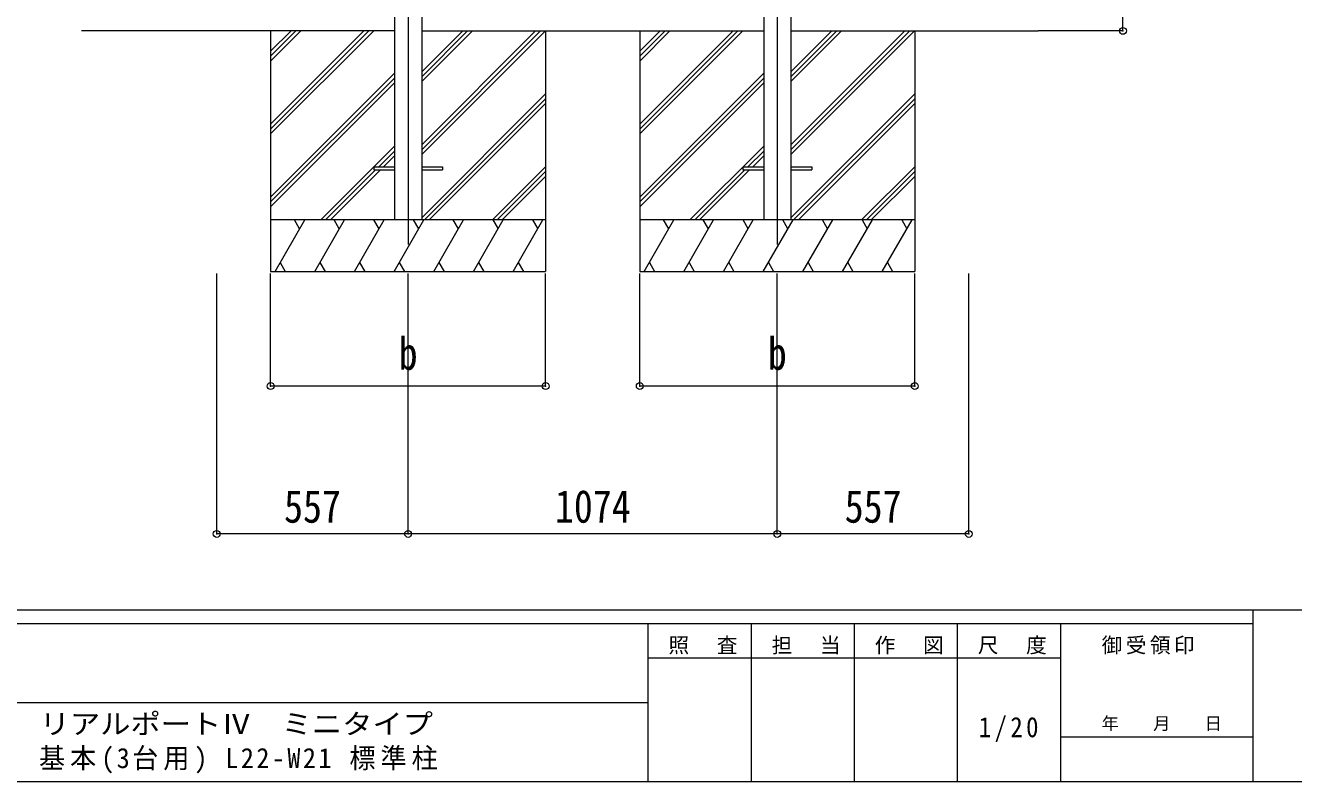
# Model space of a CAD drawing. Units: millimetres at full size, sheet at 1:20. Extents: x -5590 to 5652, y -3902 to 3858.
# Drawn here: x 21 to 3710, y -3902 to -1701 of the extents above; entities that cross this region are included whole.
import ezdxf
from ezdxf.enums import TextEntityAlignment as Align

# ---------------------------------------------------------------- set-up
doc = ezdxf.new("R2010")
doc.units = ezdxf.units.MM
doc.header["$LTSCALE"] = 20
doc.header["$PDMODE"] = 32
doc.header["$PDSIZE"] = 20
for name, color, linetype, lineweight in [('0-0_0', 7, 'Continuous', 9), ('0-1_本体', 4, 'Continuous', 9), ('0-2_部品', 7, 'Continuous', 9), ('0-8_PARTS2', 2, 'Continuous', 9), ('0-A_寸法', 6, 'Continuous', 9), ('F-0_240', 7, 'Continuous', 9)]:
    doc.layers.add(name, color=color, linetype=linetype, lineweight=lineweight)
doc.styles.add('ＭＳ ゴシック', font='')
doc.styles.get('ＭＳ ゴシック').set_extended_font_data('MS Gothic')

msp = doc.modelspace()

# ---------------------------------------------------------------- linework, layer by layer
at = {"layer": '0-0_0'}
for p, q in [((1094.7, -1717.54), (183.62, -1717.54)), ((734.3, -1717.54), (734.3, -2417.54)), ((734.3, -1989.04), (1005.8, -1717.54)), ((734.3, -2003.18), (1019.94, -1717.54)), ((734.3, -2017.32), (1034.09, -1717.54)), ((734.3, -1776.91), (793.67, -1717.54)), ((734.3, -1791.05), (807.81, -1717.54)), ((734.3, -1805.19), (821.95, -1717.54)), ((1173.7, -1717.54), (2168.7, -1717.54)), ((1173.7, -2077.4), (1533.56, -1717.54)), ((1173.7, -2049.12), (1505.28, -1717.54)), ((1173.7, -2063.26), (1519.42, -1717.54)), ((1173.7, -1865.27), (1321.43, -1717.54)), ((1173.7, -1851.13), (1307.29, -1717.54)), ((1173.7, -1836.99), (1293.15, -1717.54)), ((1534.3, -1717.54), (1534.3, -2417.54)), ((1808.3, -1717.54), (1808.3, -2417.54)), ((1808.3, -1989.04), (2079.8, -1717.54)), ((1808.3, -2003.18), (2093.94, -1717.54)), ((1808.3, -2017.32), (2108.09, -1717.54)), ((1808.3, -1776.91), (1867.67, -1717.54)), ((1808.3, -1791.05), (1881.81, -1717.54)), ((1808.3, -1805.19), (1895.95, -1717.54)), ((2247.7, -1717.54), (2967.3, -1717.54)), ((2247.7, -2077.4), (2607.56, -1717.54)), ((2247.7, -2049.12), (2579.28, -1717.54)), ((2247.7, -2063.26), (2593.42, -1717.54)), ((2247.7, -1865.27), (2395.43, -1717.54)), ((2247.7, -1851.13), (2381.29, -1717.54)), ((2247.7, -1836.99), (2367.15, -1717.54)), ((2608.3, -1717.54), (2608.3, -2417.54)), ((734.3, -2201.17), (1094.7, -1840.78)), ((1808.3, -2201.17), (2168.7, -1840.78)), ((734.3, -2215.31), (1094.7, -1854.92)), ((734.3, -2229.46), (1094.7, -1869.06)), ((1808.3, -2215.31), (2168.7, -1854.92)), ((1808.3, -2229.46), (2168.7, -1869.06)), ((1173.7, -2261.25), (1534.3, -1900.65)), ((1181.55, -2267.54), (1534.3, -1914.79)), ((2247.7, -2261.25), (2608.3, -1900.65)), ((2255.55, -2267.54), (2608.3, -1914.79)), ((1195.69, -2267.54), (1534.3, -1928.93)), ((2269.69, -2267.54), (2608.3, -1928.93)), ((880.06, -2267.54), (1094.7, -2052.91)), ((1954.06, -2267.54), (2168.7, -2052.91)), ((1048.71, -2113.04), (1094.7, -2067.05)), ((1062.85, -2113.04), (1094.7, -2081.19)), ((2122.71, -2113.04), (2168.7, -2067.05)), ((2136.85, -2113.04), (2168.7, -2081.19)), ((894.21, -2267.54), (1039.71, -2122.04)), ((908.35, -2267.54), (1053.85, -2122.04)), ((1379.54, -2267.54), (1534.3, -2112.78)), ((1393.68, -2267.54), (1534.3, -2126.92)), ((1968.21, -2267.54), (2113.71, -2122.04)), ((1982.35, -2267.54), (2127.85, -2122.04)), ((2453.54, -2267.54), (2608.3, -2112.78)), ((2467.68, -2267.54), (2608.3, -2126.92)), ((1407.82, -2267.54), (1534.3, -2141.07)), ((2481.82, -2267.54), (2608.3, -2141.07)), ((1534.3, -2267.54), (734.3, -2267.54)), ((747, -2417.54), (833.61, -2267.54)), ((818.6, -2293.52), (803.6, -2267.54)), ((862.47, -2417.54), (949.08, -2267.54)), ((934.07, -2293.52), (919.07, -2267.54)), ((977.94, -2417.54), (1064.55, -2267.54)), ((1049.54, -2293.52), (1034.54, -2267.54)), ((1093.41, -2417.54), (1180.02, -2267.54)), ((1165.02, -2293.52), (1150.01, -2267.54)), ((1208.88, -2417.54), (1295.49, -2267.54)), ((1280.49, -2293.52), (1265.48, -2267.54)), ((1324.35, -2417.54), (1410.96, -2267.54)), ((1380.96, -2267.54), (1395.96, -2293.52)), ((1439.82, -2417.54), (1526.43, -2267.54)), ((1496.43, -2267.54), (1511.43, -2293.52)), ((2608.3, -2267.54), (1808.3, -2267.54)), ((1821, -2417.54), (1907.61, -2267.54)), ((1892.6, -2293.52), (1877.6, -2267.54)), ((1936.47, -2417.54), (2023.08, -2267.54)), ((2008.07, -2293.52), (1993.07, -2267.54)), ((2051.94, -2417.54), (2138.55, -2267.54)), ((2123.54, -2293.52), (2108.54, -2267.54)), ((2167.41, -2417.54), (2254.02, -2267.54)), ((2239.02, -2293.52), (2224.01, -2267.54)), ((2282.88, -2417.54), (2369.49, -2267.54)), ((2354.49, -2293.52), (2339.48, -2267.54)), ((2398.35, -2417.54), (2484.96, -2267.54)), ((2454.96, -2267.54), (2469.96, -2293.52)), ((2513.82, -2417.54), (2600.43, -2267.54)), ((2570.43, -2267.54), (2585.43, -2293.52)), ((762, -2391.56), (777, -2417.54)), ((877.47, -2391.56), (892.47, -2417.54)), ((992.94, -2391.56), (1007.94, -2417.54)), ((1108.41, -2391.56), (1123.41, -2417.54)), ((1223.88, -2391.56), (1238.88, -2417.54)), ((1339.35, -2391.56), (1354.35, -2417.54)), ((1454.82, -2391.56), (1469.82, -2417.54)), ((1836, -2391.56), (1851, -2417.54)), ((1951.47, -2391.56), (1966.47, -2417.54)), ((2066.94, -2391.56), (2081.94, -2417.54)), ((2182.41, -2391.56), (2197.41, -2417.54)), ((2297.88, -2391.56), (2312.88, -2417.54)), ((2413.35, -2391.56), (2428.35, -2417.54)), ((2528.82, -2391.56), (2543.82, -2417.54)), ((734.3, -2417.54), (1534.3, -2417.54)), ((1808.3, -2417.54), (2608.3, -2417.54))]:
    msp.add_line(p, q, dxfattribs=at)
at = {"layer": '0-1_本体'}
for p, q in [((1094.7, -1542.54), (1094.7, -2267.54)), ((1173.7, -1542.54), (1173.7, -2267.54)), ((2168.7, -1542.54), (2168.7, -2267.54)), ((2247.7, -1542.54), (2247.7, -2267.54))]:
    msp.add_line(p, q, dxfattribs=at)
at = {"layer": '0-2_部品', "color": 4}
for p, q in [((1034.3, -2113.04), (1094.7, -2113.04)), ((1034.3, -2113.04), (1034.3, -2122.04)), ((1034.3, -2122.04), (1094.7, -2122.04)), ((1173.7, -2113.04), (1234.3, -2113.04)), ((1173.7, -2122.04), (1234.3, -2122.04)), ((1234.3, -2113.04), (1234.3, -2122.04)), ((2108.3, -2113.04), (2108.3, -2122.04)), ((2108.3, -2113.04), (2168.7, -2113.04)), ((2108.3, -2122.04), (2168.7, -2122.04)), ((2247.7, -2113.04), (2308.3, -2113.04)), ((2247.7, -2122.04), (2308.3, -2122.04)), ((2308.3, -2113.04), (2308.3, -2122.04))]:
    msp.add_line(p, q, dxfattribs=at)
at = {"layer": '0-8_PARTS2'}
for p, q in [((1134.2, 624.63), (1134.2, -2338.83)), ((2208.2, 624.63), (2208.2, -2338.83))]:
    msp.add_line(p, q, dxfattribs=at)
at = {"layer": '0-A_寸法'}
for p, q in [((3213.76, -1717.54), (3213.76, -1517.54)), ((3213.76, -1717.54), (2967.3, -1717.54)), ((577.3, -3181), (577.3, -2423.4)), ((734.3, -2750.86), (734.3, -2423.4)), ((1134.3, -3181), (1134.3, -2423.4)), ((1534.3, -2750.86), (1534.3, -2423.4)), ((1808.3, -2750.86), (1808.3, -2423.4)), ((2208.3, -3181), (2208.3, -2423.4)), ((2608.3, -2750.86), (2608.3, -2423.4)), ((2765.3, -3181), (2765.3, -2423.4)), ((1534.3, -2750.86), (734.3, -2750.86)), ((2608.3, -2750.86), (1808.3, -2750.86)), ((1134.3, -3181), (577.3, -3181)), ((2208.3, -3181), (1134.3, -3181)), ((2765.3, -3181), (2208.3, -3181))]:
    msp.add_line(p, q, dxfattribs=at)
for p in [(3213.76, -1717.54), (734.3, -2750.86), (1534.3, -2750.86), (1808.3, -2750.86), (2608.3, -2750.86), (577.3, -3181), (1134.3, -3181), (2208.3, -3181), (2765.3, -3181)]:
    msp.add_point(p, dxfattribs=at)
at = {"layer": 'F-0_240', "color": 5}
for p, q in [((-5590.3, -3401.77), (5369.7, -3401.77)), ((3591.86, -3401.77), (3591.86, -3901.77)), ((-5590.3, -3441.77), (3591.86, -3441.77)), ((1831.86, -3441.77), (1831.86, -3901.77)), ((2131.86, -3441.77), (2131.86, -3901.77)), ((2431.86, -3441.77), (2431.86, -3901.77)), ((2731.86, -3441.77), (2731.86, -3901.77)), ((3031.86, -3441.77), (3031.86, -3901.77)), ((1831.86, -3541.77), (3031.86, -3541.77)), ((-2268.14, -3671.77), (1831.86, -3671.77)), ((3031.86, -3771.77), (3591.86, -3771.77)), ((-5590.3, -3901.77), (5369.7, -3901.77))]:
    msp.add_line(p, q, dxfattribs=at)

# ---------------------------------------------------------------- texts
at = {"layer": '0-A_寸法', "color": 7, "style": 'ＭＳ ゴシック', "width": 0.85}
for s, p in [('b', (1106.8, -2732.19)), ('b', (2180.8, -2732.19)), ('557', (773.3, -3177)), ('1074', (1561.3, -3177)), ('557', (2404.3, -3177))]:
    msp.add_text(s, height=95.31, dxfattribs=at).set_placement(p, align=Align.BOTTOM_LEFT)
at = {"layer": 'F-0_240', "style": 'ＭＳ ゴシック', "width": 1.1}
msp.add_text('リアルポートⅣ\u3000ミニタイプ', height=58.65, dxfattribs=at).set_placement((62.48, -3780.7), align=Align.BOTTOM_LEFT)
at = {"layer": 'F-0_240', "style": 'ＭＳ ゴシック'}
msp.add_text('年\u3000\u3000月\u3000\u3000日', height=36.66, dxfattribs=at).set_placement((3151.86, -3761.77), align=Align.BOTTOM_LEFT)
at = {"layer": 'F-0_240', "attachment_point": 7, "style": 'ＭＳ ゴシック'}
for s, insert, char_height in [('\\T1.17;照\u3000査', (1891.86, -3531.77), 43.99), ('\\T1.17;担\u3000当', (2191.86, -3531.77), 43.99), ('\\T1.17;作\u3000図', (2491.86, -3531.77), 43.99), ('\\T1.17;尺\u3000度', (2791.86, -3531.77), 43.99), ('\\T1.17;御受領印', (3151.86, -3531.77), 43.99), ('\\T1.28;\\W0.9;1/20', (2794.36, -3786.77), 58.65), ('\\T1.19;\\W0.95;基本(3台用)\\~L22-W21\\~標準柱', (60.44, -3878.03), 58.65)]:
    msp.add_mtext(s, dxfattribs=dict(at, insert=insert, char_height=char_height))

doc.saveas('drawing.dxf')
